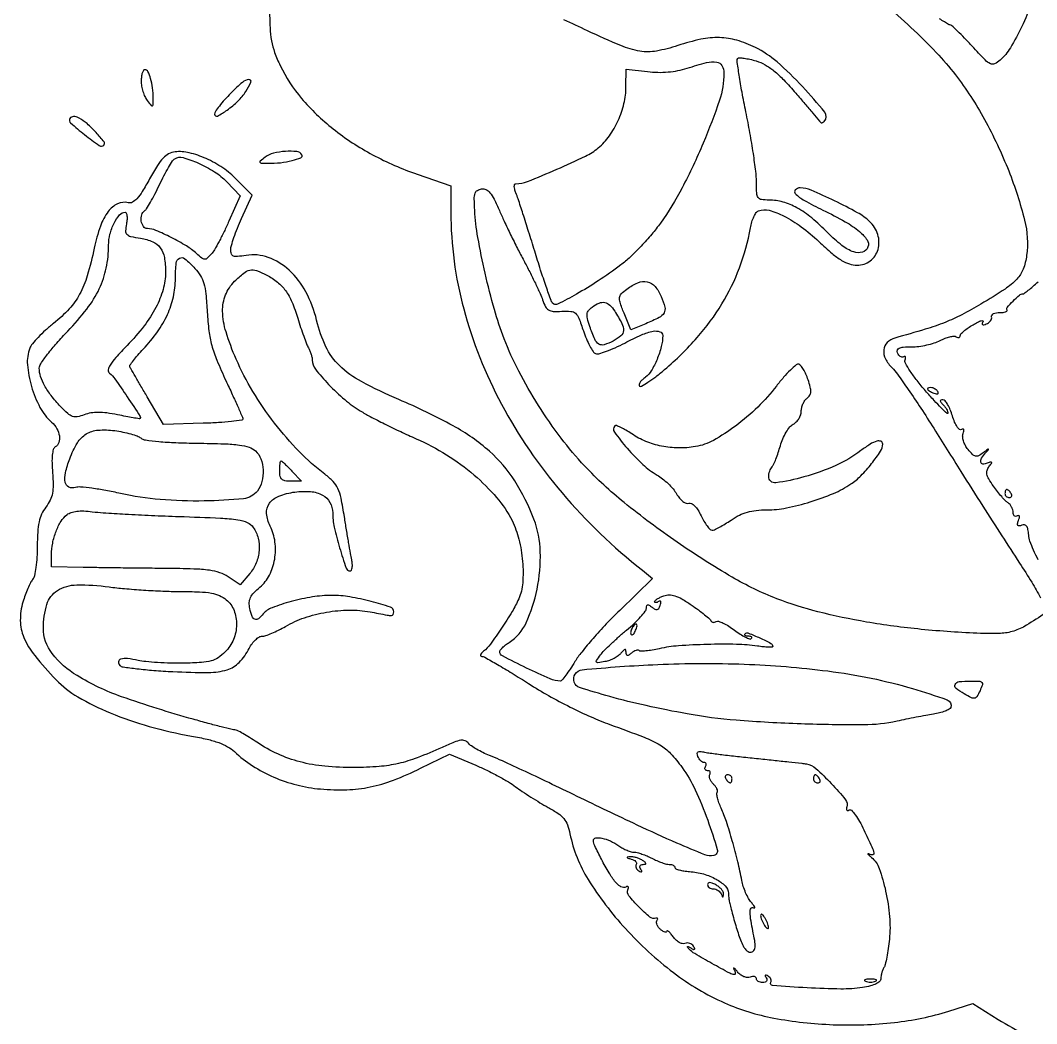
# Model space of a CAD drawing. Extents: x 0 to 820, y 0 to 850.
# Drawn here: x 0.3 to 249.8, y 300.9 to 547.1 of the extents above; entities that cross this region are included whole.
import ezdxf

# ---------------------------------------------------------------- set-up
doc = ezdxf.new("R2010")
doc.units = 0

msp = doc.modelspace()

# ---------------------------------------------------------------- linework, layer by layer
for points in [[(248.528204, 551.279073, -0.024663), (246.126816, 545.566382, -0.024188), (243.328555, 540.39041, -0.07306), (240.783539, 537.305829, -0.074993), (239.457303, 536.426683, -0.229652), (238.407662, 536.443269, -0.084414), (237.109188, 537.401401, -0.005753), (233.957244, 540.75, 0.006078), (232.06093, 542.762005, 0.009257), (230.361468, 544.457813, 0.004491), (228.892811, 545.844854, 0.18917), (228.497414, 546, -0.131452), (228.109606, 546.103749, -0.008828), (227.116783, 546.699507, -0.012214), (225.948606, 547.469119, -0.008822)], [(61.508644, 550, 0.011841), (61.615336, 545.293412, 0.034343), (61.988823, 542.060172, 0.041077), (62.755884, 539.242288, 0.023775), (64.109243, 536, 0.066918), (69.344962, 527.949059, 0.047601), (77.11604, 520.482368, 0.044372), (86.802475, 514.113846, 0.040574), (97.749511, 509.33225), (105.999023, 506.5), (106.003317, 500, 0.06589), (109.157506, 476.289101, 0.056916), (118.422487, 452.926496, 0.054033), (133.291079, 431.15664, 0.048331), (152.997344, 412.16134), (155.494687, 410.181008), (147.439454, 402.340504, 0.010544), (144.139745, 398.990388, 0.009676), (140.886201, 395.408361, 0.009723), (138.107968, 392.100426, 0.031113), (136.442111, 389.751788, -0.008911), (135.26915, 387.932021, -0.013536), (134.179806, 386.397838, -0.008125), (133.227493, 385.172715, -0.226493), (132.872124, 385.001788, -0.104243), (130.371365, 385.521455, -0.009597), (124.586977, 388.187022, -0.00552), (118.648049, 391.14463, -0.28153), (118, 392.204351, -0.173507), (118.13619, 392.585, -0.027335), (118.682059, 393.180618, -0.027605), (119.432781, 393.837859, -0.02097), (120.321904, 394.475264, 0.140301), (124.483055, 399.297177, 0.058775), (127.171228, 407.525209, 0.056571), (127.959703, 416.74185, 0.083564), (126.394944, 424.688501, 0.051717), (121.674774, 434.108667, 0.069612), (115.486719, 441.354132, 0.056917), (106.580152, 447.595538, 0.023145), (93.2382, 454.060923, -0.020999), (84.065211, 458.457569, -0.069531), (78.658118, 462.381644, -0.090596), (75.318805, 467.024943, -0.053281), (73.055146, 473.5, 0.064766), (70.445854, 480.448923, 0.084707), (66.305398, 485.810717, 0.099033), (61.192438, 488.922998, 0.12844), (55.75, 489.435501, -0.014282), (53.626271, 489.151305, -0.113327), (52.648909, 489.270368, -0.230506), (52.163583, 489.770091, -0.079589), (52, 490.791259, -0.06947), (52.153604, 491.891471, -0.012696), (52.768064, 493.858165, -0.013435), (53.6137, 496.138741, -0.011846), (54.614687, 498.469544), (57.229375, 504.180774), (53.502603, 507.997334, 0.050331), (50.053253, 510.883414, 0.043605), (45.931903, 513.183276, 0.045838), (41.787348, 514.603937, 0.088637), (38.300519, 514.819707, 0.091833), (36.738058, 514.339525, 0.083683), (35.393008, 513.320628, 0.050365), (33.974413, 511.473336, 0.012624), (32.054427, 508.188821, -0.011671), (30.261945, 505.108967, -0.045453), (28.944323, 503.343929, -0.084743), (27.840423, 502.47007, -0.191361), (26.799838, 502.342093, 0.177103), (24.217745, 502.096594, 0.121417), (21.919606, 500.211364, 0.076487), (19.985738, 496.580973, 0.031956), (18.487332, 491.22706, -0.019092), (16.775694, 484.44399, -0.052567), (14.900989, 479.888429, -0.062948), (12.335099, 476.303134, -0.038019), (8.5, 472.745387, 0.016336), (6.524874, 471.066282, 0.017881), (4.724323, 469.309855, 0.017595), (3.298715, 467.706741, 0.080155), (2.667909, 466.634322, 0.113794), (2.078124, 462.598839, 0.051096), (3.061981, 457.300313, 0.050461), (5.15907, 452.147859, 0.087186), (7.992569, 448.506725, -0.076032), (9.290817, 446.912612, -0.096692), (9.920293, 445.12689, -0.12076), (9.769424, 443.530647, -0.172334), (8.886863, 442.430077, 0.193863), (8.437863, 441.819725, 0.037217), (8.191227, 440.439876, 0.030916), (8.113877, 438.5386, 0.015398), (8.23907, 436.130668, -0.016637), (8.389533, 433.091509, -0.051847), (8.210868, 431.052585, -0.067151), (7.652572, 429.396246, -0.044387), (6.604942, 427.679525, 0.051755), (5.573479, 425.932026, 0.053635), (4.93776, 424.030478, 0.03966), (4.603556, 421.591719, 0.014128), (4.502734, 418.074536, -0.015583), (4.417687, 415.381297, -0.019264), (4.163952, 412.883937, -0.017932), (3.80024, 410.834465, -0.118845), (3.353275, 409.904619, 0.055359), (2.831717, 409.098131, 0.014586), (2.184101, 407.701835, 0.014625), (1.535893, 406.059228, 0.014536), (0.983404, 404.378226, 0.074347), (0.338858, 399.806231, 0.098999), (1.193841, 395.708989, 0.069432), (3.875593, 391.252509, 0.02087), (9.119167, 385.299129, 0.070997), (14.454358, 381.113686, 0.032454), (22.409793, 377.186285, 0.029608), (31.977362, 373.861063, 0.02562), (42.342654, 371.498909, -0.01342), (46.206397, 370.717002, -0.030527), (49.060999, 369.872772, -0.040302), (51.21809, 368.885723, -0.060741), (52.885337, 367.667465, 0.045367), (57.341524, 364.196884, 0.040412), (62.521709, 361.432227, 0.039784), (68.165279, 359.499567, 0.040718), (74, 358.503888, 0.029884), (80.485864, 358.323033, 0.043047), (86.184675, 358.998133, 0.040538), (91.930881, 360.681548, 0.02287), (98.590766, 363.59002), (105.681533, 367.080943), (112.090766, 364.343948, -0.012486), (114.793827, 363.108953, -0.010271), (117.616022, 361.660862, -0.01041), (120.153812, 360.223145, -0.026982), (121.899947, 359.053476, 0.013101), (123.527539, 357.896525, 0.00656), (125.641373, 356.515709, 0.006508), (127.867448, 355.143199, 0.009556), (129.862323, 354, -0.022325), (132.324817, 352.504046, -0.072496), (133.738304, 351.225554, -0.08476), (134.608362, 349.711756, -0.038165), (135.235363, 347.5, 0.089649), (139.688665, 336.310261, 0.04591), (148.853433, 324.238065, 0.044501), (160.653577, 313.447059, 0.058904), (173.174577, 306.040925, 0.057951), (185.226386, 302.303618, 0.036975), (199.825238, 300.676278, 0.03641), (214.854827, 301.212944, 0.048351), (228.239187, 303.997312), (234.146338, 305.835824), (240.323169, 301.965291, 0.026057), (247.242577, 298.116066, 0.029531)], [(212.470466, 551.070494, -0.014707), (218.913118, 545.384133, -0.0147), (225.113054, 539.227012, -0.02564), (229.823719, 533.72646, -0.038806), (236.964224, 522.812377, -0.031481), (242.908434, 510.148043, -0.03202), (246.801712, 498.072322, -0.094746), (247.31264, 489.41347, -0.059597), (246.466358, 486.085867, -0.096861), (244.919344, 483.624994, -0.058851), (242.010419, 481.180329, -0.011008), (236.097182, 477.47868, -0.01492), (231.383045, 474.857481, -0.02541), (227.279991, 472.991526, -0.020374), (222.427654, 471.300884, -0.00631), (215, 469.149719, 0.128886), (213.088787, 468.041067, 0.174186), (212.237787, 466.251501, 0.143714), (212.652936, 464.051394, 0.080936), (214.274529, 461.843588, -0.042917), (215.612955, 460.284008, -0.004981), (218.26572, 456.516554, -0.005959), (221.328594, 451.957963, -0.004835), (224.506652, 447, 0.000609), (231.160538, 436.423847, 0.001147), (236.5623, 427.90443, 0.001379), (241.223017, 420.635205, 0.001746), (245.571695, 413.945057, -0.008208), (248.562295, 409.211453, -0.017277), (250.693967, 405.422731, -0.013085)], [(251.912441, 401.704179, -0.015608), (247.264724, 398.676851, -0.060024), (244.130141, 397.253614, -0.065671), (240.89065, 396.680333, -0.021122), (236, 396.671712, -0.014192), (221.422215, 397.677065, -0.017914), (208.023779, 399.470466, -0.019706), (196.100774, 401.990468, -0.029861), (186, 405.197115, -0.040857), (175.024593, 410.482269, -0.018448), (161.544677, 419.071885, -0.018491), (148.517759, 428.795437, -0.034512), (138.864574, 437.737597, -0.026665), (133.060297, 444.61047, -0.020891), (127.498701, 452.632468, -0.021018), (122.669521, 461.019984, -0.028459), (119.076514, 468.991281, -0.022748), (116.701319, 476.132786, -0.012542), (114.419836, 485.048824, -0.012472), (112.631905, 493.84706, -0.029344), (111.850799, 500.5, -0.011546), (111.751943, 503.314311, -0.080361), (111.954861, 504.672037, -0.175963), (112.511229, 505.393229, -0.108429), (113.529729, 505.764239, -0.149948), (114.617055, 505.583899, -0.105758), (115.592329, 504.806824, -0.056473), (116.610999, 503.23307, -0.013755), (117.913899, 500.422856, 0.008014), (119.09314, 497.800894, 0.003962), (120.670056, 494.507916, 0.003931), (122.360294, 491.11677, 0.005737), (123.90683, 488.158616, -0.006004), (125.352762, 485.389299, -0.00593), (126.737873, 482.574719, -0.005838), (127.892383, 480.082317, -0.02265), (128.518547, 478.5, 0.036594), (129.227579, 476.844617, 0.140054), (129.989586, 476.036649, 0.123503), (131.120144, 475.698531, 0.025711), (133.207791, 475.712241, -0.03231), (135.465637, 475.697296, -0.167608), (136.595911, 475.21496, -0.116878), (137.40259, 474.042444, -0.01231), (138.536228, 470.890928, 0.018997), (139.272635, 468.92658, 0.024486), (140.103204, 467.187776, 0.023545), (140.914958, 465.838669, 0.155137), (141.522871, 465.35285, 0.161712), (142.341131, 465.315381, 0.017564), (144.164332, 465.899428, 0.020084), (146.339545, 466.781635, 0.01491), (148.668817, 467.922019, -0.016698), (152.797323, 469.925026, -0.056248), (155.654928, 470.827621, -0.133486), (157.318417, 470.707911, -0.319781), (157.994423, 469.75, -0.061926), (157.645598, 467.043029, -0.035206), (156.598458, 463.906647, -0.034754), (155.200444, 461.099733, -0.107463), (153.771469, 459.552484, 0.03371), (152.995442, 458.926982, 0.05633), (152.447894, 458.2931, 0.080402), (152.191175, 457.747018, 0.272561), (152.285961, 457.380706, 0.338904), (152.780366, 457.31512, 0.0145), (154.375095, 458.294225, 0.019708), (156.302486, 459.667394, 0.01214), (158.463662, 461.424805, 0.034709), (166.446877, 469.265491, 0.045105), (172.524034, 477.515831, 0.047105), (176.828314, 486.413214, 0.043752), (179.520945, 496.180731, -0.029639), (179.876011, 497.62663, -0.035854), (180.383409, 498.928096, -0.038729), (180.957629, 499.929048, -0.152704), (181.508212, 500.364778, -0.159874), (184.107352, 500.49313, -0.050808), (187.770393, 499.075524, -0.04242), (191.976614, 496.464323, -0.028331), (196.325363, 492.823618, 0.011368), (199.587364, 489.89899, 0.038554), (201.893365, 488.213712, 0.059542), (203.810854, 487.322448, 0.078067), (205.714816, 487.014528, 0.164574), (208.924236, 488.084174, 0.163298), (210.837409, 490.885892, 0.1463), (210.782191, 494.530586, 0.128984), (208.75, 497.755913, 0.061787), (205.792533, 499.905864, 0.01342), (200.179547, 502.816165, 0.011197), (194.433323, 505.445265, 0.101916), (191.75, 505.999211, 0.196471), (190.526926, 505.499961, 0.420426), (190.5276, 504.579228, 0.067721), (192.759417, 502.921533, 0.012504), (197.316801, 500.556973, -0.014718), (202.801011, 497.680652, -0.043746), (206.301584, 495.286279, -0.073064), (208.161246, 493.239723, -0.244221), (208.35888, 491.492843, -0.229838), (207.005094, 490.225174, -0.161651), (204.884136, 490.267172, -0.082468), (201.98871, 491.867387, -0.03089), (198.524314, 494.975315, 0.025025), (194.556585, 498.619605, 0.046342), (190.949591, 501.08874, 0.056724), (187.519102, 502.51626, 0.070367), (184.098871, 503, -0.03336), (182.215972, 503.125765, -0.212795), (181.420571, 503.616415, -0.138708), (181.068135, 504.669054, -0.011857), (181, 507.541896, 0.030994), (180.843531, 510.063624, 0.006548), (180.240944, 514.433456, 0.006833), (179.405185, 519.490237, 0.006436), (178.415981, 524.624544, -0.004984), (177.467168, 529.473346, -0.007874), (176.760679, 533.651111, -0.002929), (176.235739, 537.223075, -0.235583), (176.409533, 537.742867, -0.212), (176.838895, 537.908208, -0.020608), (177.974679, 537.804061, -0.023305), (179.375446, 537.550245, -0.016312), (180.926629, 537.140129, -0.056862), (183.102204, 536.208239, -0.041139), (185.28009, 534.716567, -0.03112), (187.698846, 532.485821, -0.013341), (190.653397, 529.229909, -0.000627), (192.891659, 526.620452, -0.000963), (194.822794, 524.354515, -0.000309), (196.490772, 522.387244, -0.027877), (196.720321, 522.083333, 0.189857), (196.877044, 521.975099, 0.116477), (197.10451, 521.975728, 0.084288), (197.371654, 522.089575, 0.053643), (197.635458, 522.302125, 0.383304), (197.755839, 524.557, 0.017824), (192.313772, 530.832763, 0.026051), (186.05298, 536.887771, 0.06366), (180.731887, 540.446316, 0.044946), (176.205242, 542.214917, 0.064674), (171.958737, 542.871795, 0.05823), (167.363683, 542.44773, 0.029153), (161.727616, 540.90824, -0.03714), (156.475388, 539.563265, -0.084947), (152.400825, 539.53491, -0.059128), (147.701699, 540.889453, -0.011149), (139.533742, 544.547458, 0.008307), (133.696829, 547.20145, 0.033844)], [(250.174328, 414.697503, -0.019074), (248.99944, 417.110824, -0.019363), (248.13333, 419.303463, -0.065449), (247.817846, 420.807481, 0.026939), (247.637136, 422.190624, 0.107806), (247.307642, 422.973086, 0.201482), (246.807064, 423.286791, 0.132919), (246.12205, 423.216593, -0.051212), (245.459913, 423.03756, -0.289001), (245.138042, 423.173999, -0.214859), (245.063616, 423.574116, -0.03177), (245.314937, 424.378329, 0.029715), (245.527696, 425.049455, 0.133905), (245.520096, 425.457017, 0.343302), (245.327343, 425.59595, 0.129903), (244.988546, 425.492921, -0.135214), (244.613107, 425.383018, -0.190667), (244.290385, 425.504799, -0.141505), (244.072616, 425.858395, -0.06782), (244, 426.391293, 0.072196), (243.907597, 427.027901, 0.052021), (243.632812, 427.692164, 0.05219), (243.228304, 428.28284, 0.074363), (242.75, 428.70031, -0.058482), (242.122406, 429.214046, -0.013037), (241.184653, 430.237095, -0.013364), (240.157757, 431.483529, -0.012551), (239.176479, 432.80895, -0.018361), (238.02608, 434.58227, -0.077793), (237.553986, 435.752376, -0.131149), (237.584291, 436.68178, -0.100163), (238.067923, 437.581842, 0.010159), (238.710382, 438.388769, 0.288843), (238.73324, 438.642878, 0.368588), (238.525084, 438.728893, 0.012997), (237.641444, 438.415903, -0.104306), (236.55155, 438.24164, -0.356904), (236.056539, 438.689054, -0.177496), (236.256031, 439.667678, -0.043978), (237.25, 441.001772, 0.003553), (237.949335, 441.797327, 0.652808), (237.913701, 441.872495, 0.154957), (237.722722, 441.805787, 0.001779), (236.635384, 440.984205, -0.04092), (235.530181, 440.277622, -0.179933), (234.775656, 440.178223, -0.143956), (234.039218, 440.591144, -0.023297), (232.935521, 441.8313, -0.046326), (232.274273, 442.823023, -0.048044), (231.816316, 443.907788, -0.052812), (231.611799, 444.92753, -0.115209), (231.720076, 445.712912, 0.032359), (231.915898, 446.342136, 0.157433), (231.888165, 446.709809, 0.343611), (231.68186, 446.828277, 0.103592), (231.318415, 446.696791, -0.324673), (230.835937, 446.732705, -0.070997), (230.248697, 447.393046, -0.048015), (229.643672, 448.529654, -0.025532), (229.108335, 450.032747, 0.025152), (228.568463, 451.552224, 0.035717), (227.928165, 452.834619, 0.038861), (227.283039, 453.753396, 0.223867), (226.759858, 454, 0.066616), (226.27501, 453.935114, 0.347606), (226.125667, 453.732696, 0.168343), (226.25694, 453.391207, 0.021214), (226.8, 452.8, -0.032394), (227.259226, 452.277076, -0.032309), (227.6475, 451.698772, -0.034088), (227.918072, 451.150632, -0.097906), (228, 450.736245, -0.653695), (227.783727, 450.641509, -0.00873), (226.381665, 451.980883, -0.01197), (224.605033, 453.824627, -0.006367), (222.490774, 456.186245, -0.013718), (220.416115, 458.699856, -0.020147), (218.746104, 461.027779, -0.016109), (217.54098, 462.994299, -0.224344), (217.47932, 463.801938, 0.043286), (217.612596, 464.267762, 0.167632), (217.571266, 464.560987, 0.311791), (217.388507, 464.659436, 0.111258), (217.09333, 464.557681, -0.162858), (216.711682, 464.468042, -0.121753), (216.300738, 464.61087, -0.094061), (215.921143, 464.974836, -0.063193), (215.63617, 465.505744, -0.158807), (215.599364, 466.220839, -0.228341), (216.007041, 466.692708, -0.087728), (217.041429, 466.939557, -0.014814), (219.081045, 467, 0.03193), (220.837335, 467.112272, 0.022266), (222.794241, 467.45263, 0.022542), (224.649227, 467.949684, 0.042618), (226.079028, 468.540867, -0.027044), (227.290986, 469.086717, -0.033827), (228.468569, 469.452888, -0.036005), (229.463721, 469.615392, -0.162268), (230.029368, 469.48185, 0.064543), (230.401073, 469.313771, 0.136229), (230.714877, 469.305933, 0.191443), (230.920804, 469.454234, 0.143053), (231, 469.725375, -0.193693), (231.173766, 470.157108, -0.024008), (231.924721, 470.867279, -0.025492), (232.94228, 471.654589, -0.018496), (234.147985, 472.428345, -0.015612), (235.314186, 473.068995, -0.045637), (236.165647, 473.408988, -0.183594), (236.528496, 473.381926, -0.448608), (236.596047, 473.155407, 0.062257), (236.39128, 472.708005, 0.333009), (236.474881, 472.470197, 0.209186), (236.793394, 472.413091, 0.032859), (237.416444, 472.60631, 0.067541), (237.981214, 472.915787, 0.073095), (238.42602, 473.357661, 0.081843), (238.686967, 473.859565, 0.126411), (238.718381, 474.344856, -0.200306), (238.810117, 474.77837, -0.117414), (239.210482, 475.138922, -0.082568), (239.873911, 475.36958, -0.050916), (240.700279, 475.425941, 0.027333), (241.51691, 475.443098, 0.057975), (242.137005, 475.563305, 0.11246), (242.470083, 475.759033, 0.356303), (242.501507, 475.997562, -0.324294), (242.550321, 476.659496, -0.019447), (243.977113, 478.223075, -0.022717), (245.535538, 479.665591, -0.177161), (246.449713, 480, 0.166462), (246.72265, 480.093457, 0.004775), (247.700922, 480.867459, 0.00918), (248.839839, 481.821427, 0.006132), (250.10974, 482.95305, -0.01573)]]:
    msp.add_lwpolyline(points, format="xyb")
for points in [[(173, 534.130272, -0.081065), (171.914839, 527.481143, -0.019196), (167.922465, 516.936604, -0.020593), (162.765293, 506.024789, -0.034288), (157.442887, 497.36776, -0.020639), (155.318017, 494.635862, -0.014146), (152.696428, 491.710084, -0.014281), (150.006316, 489.03108, -0.0279), (147.690574, 487.084575, -0.014362), (142.15327, 483.177439, -0.018406), (136.832176, 479.92276, -0.011442), (132.213002, 477.463359, -0.337107), (130.983098, 477.692139, -0.099165), (130.584081, 478.359442, -0.002377), (129.384955, 481.787691, -0.005115), (128.034314, 485.843098, -0.003443), (126.571404, 490.5, 0.001647), (125.094896, 495.259931, 0.002103), (123.701423, 499.635938, 0.001629), (122.505937, 503.295482, 0.017737), (121.967607, 504.75, -0.029909), (121.661802, 505.642373, -0.064163), (121.558872, 506.361341, -0.113852), (121.65878, 506.82399, -0.290639), (121.936001, 507, 0.095485), (124.789627, 507.549973, 0.00742), (131.997202, 510.560202, 0.009067), (139.026344, 513.772017, 0.063277), (142.192293, 515.815257, 0.063017), (144.894988, 518.743158, 0.048761), (147.061899, 522.509291, 0.048126), (148.484428, 526.68292, 0.056869), (148.978038, 530.821956), (149, 535.143913), (154.25, 534.524294, 0.024499), (156.803912, 534.349099, 0.026092), (159.309168, 534.430969, 0.026847), (161.72213, 534.76737, 0.029827), (164, 535.353469, -0.014776), (168.770695, 536.735253, -0.097169), (171.242302, 536.88037, -0.23654), (172.51292, 536.011792, -0.127339)], [(30, 532.19113, 0.043991), (30.107332, 530.973576, 0.030992), (30.431283, 529.637158, 0.031424), (30.90532, 528.387655, 0.055589), (31.468197, 527.44113, 0.007104), (32.439527, 526.194142, 0.324321), (32.73632, 526.112773, 0.303237), (32.921372, 526.370727, 0.006548), (32.954542, 528, 0.03326), (32.805966, 530.505282, 0.040508), (32.323845, 532.804409, 0.043888), (31.64396, 534.529648, 0.284223), (30.883369, 535, 0.263719), (30.543475, 534.807327, 0.058744), (30.25949, 534.174894, 0.046415), (30.064198, 533.267267, 0.029802)], [(52.02451, 529.259804, 0.013652), (50.483156, 527.631898, 0.018276), (49.1822, 526.069182, 0.015611), (48.205582, 524.719767, 0.149923), (48, 524.049553, 0.559622), (48.697558, 523.621497, 0.039635), (51.082067, 525.080941, 0.034409), (53.776129, 527.337495, 0.056237), (55.675883, 529.628087, 0.043769), (56.917178, 531.941016, 0.571365), (56.451819, 532.5751, 0.153839), (54.858209, 531.890397, 0.018578)], [(12.5226, 523.036568, 0.36501), (12.687766, 521.9164, 0.014392), (16.113881, 519.055983, 0.014394), (19.699314, 516.397119, 0.363528), (20.830291, 516.496958, 0.381902), (20.874059, 517.280761, 0.016449), (18.931704, 519.555571, 0.024959), (16.710868, 521.758131, 0.05928), (14.810688, 523.094527, 0.047214), (14.070667, 523.40754, 0.082971), (13.414496, 523.500168, 0.109059), (12.888987, 523.370127, 0.140254)], [(60.44113, 513.531803, 0.008011), (59.208402, 512.567981, 0.342232), (59.136649, 512.263881, 0.28362), (59.41977, 512.074188, 0.006368), (61.125, 512.031803, 0.030306), (64.181381, 512.180089, 0.034415), (67.067592, 512.698963, 0.03726), (69.195097, 513.406749, 0.461262), (69.424752, 514.121754, 0.232146), (68.184857, 514.900851, 0.042619), (65.401677, 514.955441, 0.044587), (62.461336, 514.496938, 0.101283)], [(50.998567, 507.501478), (54.310854, 504.084066), (51.525744, 497.792033, -0.00909), (50.34653, 495.253697, -0.009874), (49.106577, 492.829664, -0.009425), (47.966011, 490.797389, -0.046733), (47.201286, 489.734482, -0.027794), (46.21471, 488.722413, -0.197625), (45.584884, 488.490825, -0.160211), (44.899177, 488.745478, -0.016842), (43.580969, 489.871631, 0.048249), (41.091569, 491.74158, 0.019262), (37.362701, 493.823945, 0.016662), (33.621947, 495.573443, 0.101381), (31.539838, 496, -0.246528), (30.573169, 496.507464, -0.114121), (30.036007, 497.86532, -0.103985), (30.125918, 499.419704, -0.190303), (30.874003, 500.42213, 0.11706), (31.338429, 500.887705, 0.008056), (32.292886, 502.498221, 0.011135), (33.36794, 504.482053, 0.008123), (34.476918, 506.731147, -0.009545), (35.59747, 508.987507, -0.012641), (36.707648, 510.994281, -0.01003), (37.701792, 512.613416, -0.111283), (38.238803, 513.143, -0.211136), (40.265431, 513.429881, -0.035203), (44.053951, 512.06447, -0.037941), (47.999516, 509.949102, -0.058325)], [(26.378643, 497.143216, 0.036728), (26.166126, 495.437792, 0.211587), (26.484337, 494.608707, 0.143642), (27.401125, 494.105515, 0.014519), (29.872083, 493.636445, -0.062578), (32.839333, 492.771761, -0.133071), (34.694545, 491.29246, -0.117359), (35.687428, 488.940269, -0.042908), (35.978038, 485.315741, -0.067839), (35.372142, 481.054067, -0.051644), (33.621658, 476.670075, -0.044014), (30.692156, 472.110295, -0.027609), (26.537094, 467.31738, 0.008717), (23.768904, 464.357847, 0.042484), (22.381763, 462.531842, 0.09804), (21.914197, 461.323778, 0.277309), (22.226054, 460.51301, -0.073957), (23.553639, 459.117825, -0.005303), (26.589346, 454.702593, -0.001946), (29.772283, 449.926353, -0.375602), (29.699886, 449.391995, -0.222878), (29.522743, 449.341258, -0.001704), (28.005553, 449.590849, -0.005838), (26.253917, 449.906213, -0.003663), (24.212636, 450.31391, 0.017181), (21.590232, 450.764328, 0.033671), (19.477621, 450.909105, 0.041243), (17.682514, 450.76278, 0.049328), (16.044618, 450.322943, -0.041419), (14.325442, 449.832061, -0.133792), (13.150865, 449.915197, -0.101207), (11.995272, 450.605372, -0.018302), (10.201976, 452.367809, -0.023126), (7.907644, 455.030455, -0.039801), (6.291097, 457.468855, -0.048659), (5.322043, 459.706856, -0.078004), (5, 461.758565, -0.15138), (5.337971, 462.849281, -0.01352), (7.044338, 465.199481, -0.016651), (9.29382, 467.934274, -0.012223), (11.95945, 470.818212, 0.028869), (16.668833, 476.266266, 0.052971), (19.728062, 481.264522, 0.060113), (21.426307, 486.332801, 0.050852), (22, 491.958995, -0.063514), (22.3406, 494.629488, -0.052811), (23.347875, 497.31174, -0.056979), (24.692961, 499.371081, -0.223191), (26.031704, 500, -0.300638), (26.342677, 499.79444, -0.07056), (26.512414, 499.16082, -0.050195), (26.531373, 498.23828, -0.029418)], [(43.201047, 486.25, -0.050674), (44.579051, 484.442314, -0.069293), (45.39722, 482.568605, -0.044661), (45.879188, 479.979941, -0.010011), (46.214878, 475.5, 0.017382), (46.626813, 470.911239, 0.035279), (47.327938, 467.358031, 0.03178), (48.572428, 463.711495, 0.011638), (50.773552, 458.725075, -0.002329), (52.35686, 455.311718, -0.003514), (53.701144, 452.322638, -0.0014), (54.827939, 449.749848, -0.08105), (54.954191, 449.25178, -0.403062), (54.720476, 448.962633, -0.004981), (52.127652, 448.663736, -0.011228), (48.987987, 448.404584, -0.006717), (45.24688, 448.23062), (35.479001, 447.90783), (31.4895, 454.703915, -0.000654), (29.940668, 457.350264, -0.000969), (28.590511, 459.674426, -0.000424), (27.442325, 461.663655, -0.019459), (27.222879, 462.081364, -0.267622), (27.252536, 462.459965, -0.01118), (28.073492, 463.601386, -0.016742), (29.162632, 464.949988, -0.010823), (30.507733, 466.439523, 0.034356), (33.984638, 470.67419, 0.047795), (36.43466, 474.921197, 0.051961), (37.889923, 479.255869, 0.053671), (38.399185, 483.75, -0.022401), (38.590717, 487.547569, -0.254168), (39.402579, 488.752315, -0.30447), (40.724405, 488.604868, -0.029011)], [(60.80202, 484.602379, -0.049508), (63.460473, 482.875102, -0.068187), (65.419309, 480.812132, -0.05723), (66.97593, 478.022804, -0.024485), (68.424876, 474, 0.006225), (69.138216, 471.767003, 0.006688), (69.890746, 469.605548, 0.006366), (70.58493, 467.767663, 0.031323), (71.053353, 466.763569, -0.027739), (71.415783, 466.000977, -0.022277), (71.721922, 465.145478, -0.022808), (71.933892, 464.32728, -0.052019), (72, 463.693567, 0.169199), (72.753534, 461.530553, 0.022024), (76.001868, 457.785483, 0.026402), (79.942857, 454.043693, 0.040388), (83.759515, 451.284501, 0.015343), (86.189891, 449.910534, 0.005452), (89.743659, 448.092134, 0.005404), (93.690808, 446.179414, 0.006342), (97.474217, 444.454581, -0.035868), (104.961471, 440.492027, -0.037147), (111.713071, 435.541046, -0.03949), (117.230895, 430.017353, -0.059016), (121.012024, 424.346014, -0.057219), (122.702214, 419.798097, -0.039009), (123.601182, 414.349892, -0.039711), (123.633669, 409.083833, -0.085544), (122.657375, 405.160413, -0.031798), (121.034176, 402.028257, -0.012523), (118.424852, 397.928072, -0.010856), (115.709542, 394.071916, -0.063532), (114.000923, 392.281803, 0.034728), (113.496162, 391.810417, 0.10787), (113.259975, 391.41211, 0.272967), (113.315463, 391.155081, 0.201658), (113.586227, 391.031803, -0.121547), (114.323662, 390.826777, -0.002959), (117.412421, 389.062356, -0.006268), (121.016931, 386.91414, -0.004202), (125.086227, 384.371963, 0.013231), (129.998464, 381.425129, 0.011783), (135.251168, 378.621252, 0.012144), (140.403491, 376.180101, 0.018478), (145, 374.337653, -0.005727), (153.443354, 371.200646, -0.04216), (157.311159, 369.325343, -0.070811), (159.9349, 367.21614, -0.032361), (162.730576, 363.812226, -0.046155), (165.952202, 358.322081, -0.023114), (169.030753, 350.879163, -0.014476), (171.396872, 343.667349, -0.434862), (170.525495, 342.18801, -0.15091), (168.372024, 342.363836, -0.006876), (161.467222, 345.240728, -0.00827), (151.741001, 349.643449, -0.002447), (137, 356.700651, 0.001646), (130.006197, 360.062694, 0.002033), (123.465625, 363.147834, 0.001671), (117.952426, 365.698621, 0.015016), (115.5, 366.735398, -0.019013), (113.883513, 367.434054, -0.019329), (112.333859, 368.249969, -0.019523), (111.045717, 369.061754, -0.071665), (110.338669, 369.71315, 0.131032), (109.481193, 370.334365, 0.130437), (108.426699, 370.447598, 0.05909), (106.824888, 370.003451, 0.009468), (103.838669, 368.714547, -0.014774), (97.77222, 366.172178, -0.035477), (93.11353, 364.749525, -0.036897), (88.410945, 364.030627, -0.0172), (82.245604, 363.762006, -0.026306), (75.112188, 364.072173, -0.039588), (68.984949, 365.15671, -0.043243), (63.524399, 367.09295, -0.041646), (58.405026, 369.959417, 0.008636), (56.613356, 371.124076, 0.011786), (54.957255, 372.106829, 0.008713), (53.552737, 372.864239, 0.119854), (52.99451, 373, -0.060936), (52.351789, 373.078622, -0.001688), (49.624893, 373.765686, -0.003448), (46.421721, 374.607833, -0.002357), (42.794642, 375.606591, -0.015799), (25.206767, 381.143901, -0.052516), (14.262587, 386.316864, -0.090588), (8.142538, 391.762601, -0.167272), (6, 397.987743, -0.073709), (6.861888, 403.802549, -0.180929), (9.444421, 407.183616, -0.137684), (14.185655, 408.582343, -0.036768), (22.116566, 408.103742, 0.01101), (25.911302, 407.677879, 0.00602), (30.579315, 407.314451, 0.005997), (35.332286, 407.059144, 0.009503), (39.409004, 406.966731, -0.007872), (44.34989, 406.870846, -0.034796), (47.242254, 406.566871, -0.059186), (49.227452, 405.969034, -0.071044), (50.886364, 404.946018, -0.126835), (52.78264, 402.31234, -0.098518), (53.400772, 398.822515, -0.093098), (52.638662, 395.189183, -0.098562), (50.616636, 392.16209, -0.047095), (48.860378, 390.708813, -0.082839), (47.153459, 389.922149, -0.052504), (44.792683, 389.537188, -0.009834), (40.408029, 389.374604, -0.010233), (37.250806, 389.384294, -0.009436), (34.009938, 389.521806, -0.009473), (31.127351, 389.753548, -0.030674), (29.232956, 390.060228, 0.028463), (26.667078, 390.487255, 0.093468), (24.961899, 390.353308, 0.312056), (24.436486, 389.730841, 0.224009), (24.754201, 388.845799, 0.162771), (25.538014, 388.454834, 0.005646), (28.96586, 388.011279, 0.010016), (33.082119, 387.609247, 0.006773), (37.78796, 387.308684, 0.012704), (46.551156, 387.091051, 0.073902), (51.108262, 387.771001, 0.12827), (54.049242, 389.577358, 0.072025), (56.50487, 393.009418, -0.039896), (57.217511, 394.153715, -0.04498), (58.07779, 395.121516, -0.050204), (58.950826, 395.790624, -0.139291), (59.687823, 396, 0.082265), (60.572688, 396.146579, 0.017125), (62.049844, 396.706921, 0.017546), (63.738558, 397.485299, 0.015775), (65.430736, 398.406541, -0.05143), (70.05777, 400.513616, -0.038593), (75.487388, 401.88503, -0.038554), (81.070622, 402.406837, -0.050929), (86.158029, 401.97003, 0.001328), (90.39311, 401.178513, 0.045182), (91.410439, 401.084854, 0.270555), (91.833969, 401.331279, 0.129563), (92, 401.961259, 0.322571), (91.169323, 403.114871, 0.016056), (86.437937, 404.529629, 0.024506), (81.222443, 405.638232, 0.040131), (76.722406, 406, 0.039873), (72.052096, 405.626969, 0.026376), (66.78837, 404.493228, 0.023744), (62.105958, 402.9811, 0.130286), (59.961319, 401.453392, -0.05076), (58.762442, 400.275338, -0.268874), (57.887441, 400.143201, -0.216587), (57.200061, 400.853832, -0.035201), (56.671583, 402.75, -0.057403), (56.54048, 404.257335, -0.102846), (56.826137, 405.461632, -0.082133), (57.626105, 406.626527, -0.026719), (59.156057, 408.056713, 0.10094), (61.476268, 410.977426, 0.076266), (62.759846, 414.87841, 0.073847), (62.836966, 419.111195, 0.083576), (61.653132, 422.993495, -0.094563), (60.775516, 426.113833, -0.179538), (61.461428, 428.595263, -0.146356), (63.766888, 430.366777, -0.057139), (67.697817, 431.372059, -0.053865), (71.570005, 431.482794, -0.105583), (74.51224, 430.60664, -0.139302), (76.331502, 428.819, -0.130062), (77, 426.292551, 0.05423), (77.385251, 422.75096, 0.018057), (78.692062, 417.692531, 0.009585), (80.283588, 412.691329, 0.321301), (81.248353, 412, 0.280267), (81.58428, 412.204351, 0.081725), (81.779711, 412.804757, 0.056071), (81.814839, 413.692062, 0.03253), (81.668457, 414.75, -0.006958), (81.375061, 416.287056, -0.001476), (80.909149, 418.973166, -0.001545), (80.387816, 422.090523, -0.001467), (79.876559, 425.265035, 0.010263), (79.051333, 429.871323, 0.058107), (78.282558, 432.239608, 0.085978), (77.122657, 433.929586, 0.03746), (75.074679, 435.736251, -0.037773), (68.762293, 441.311873, -0.028821), (62.721954, 448.280529, -0.028379), (57.416286, 456.039293, -0.03285), (53.304083, 463.989031, -0.027327), (50.815461, 470.660119, -0.070732), (49.993293, 475.716572, -0.099556), (50.714651, 479.71479, -0.102467), (52.923077, 483.076923, -0.025396), (55.160377, 485.097799, -0.123773), (56.694942, 485.815635, -0.135308), (58.314289, 485.689498, -0.032644)], [(157.619431, 479.368404, -0.035188), (158.503865, 476.747304, -0.195112), (158.314506, 475.302268, -0.149118), (157.126384, 474.175136, -0.018267), (153.825535, 472.67535), (150.15107, 471.165174), (148.506238, 475.276015, -0.01098), (147.512599, 477.926673, -0.113131), (147.38355, 479.080414, -0.169444), (147.812828, 479.969962, -0.03244), (149.180703, 481.171192, -0.066229), (151.878473, 482.728402, -0.151571), (154.192532, 482.938128, -0.162984), (156.108023, 481.806537, -0.079742)], [(146.209749, 475.75, -0.021453), (147.966698, 472.726062, -0.133894), (148.349024, 470.993904, -0.203808), (147.719518, 469.69429, -0.060164), (145.850687, 468.422787, -0.043825), (143.616978, 467.50551, -0.217768), (142.30437, 467.672818, -0.154435), (141.297033, 468.8478, -0.019826), (140.104759, 471.99022, -0.018014), (139.525057, 473.954601, -0.092053), (139.448795, 475.08525, -0.141564), (139.799195, 475.919835, -0.065259), (140.659408, 476.74022, -0.0554), (142.370842, 477.721678, -0.147697), (143.75423, 477.88389, -0.149838), (144.983415, 477.25329, -0.057584)], [(185.897873, 457.355126, -0.036025), (181.306743, 452.204995, -0.032304), (175.861911, 447.561665, -0.033714), (170.436296, 444.052343, -0.085043), (166.012189, 442.502059, -0.045467), (161.859148, 442.183745, -0.045938), (157.731686, 442.623681, -0.046984), (153.842548, 443.792288, -0.052658), (150.396103, 445.635069, 0.015388), (148.967175, 446.541834, 0.024051), (147.679776, 447.222888, 0.020744), (146.628212, 447.663788, 0.293229), (146.2473, 447.580634, 0.369219), (146.129864, 446.078341, 0.02041), (149.286984, 442.094894, 0.028283), (153.095402, 438.148064, 0.054834), (156.614459, 435.543609, -0.036507), (157.928782, 434.643354, -0.024118), (159.303584, 433.433259, -0.02429), (160.532571, 432.119927, -0.04255), (161.395434, 430.90773, 0.038985), (162.140459, 429.845149, 0.056155), (162.964832, 429.047093, 0.070664), (163.754127, 428.599466, 0.187452), (164.391637, 428.596791, -0.212168), (165.053059, 428.562546, -0.080182), (165.818026, 428.00493, -0.055854), (166.624719, 426.985229, -0.028667), (167.407579, 425.55352, 0.021562), (168.126844, 424.192554, 0.029781), (168.89405, 423.043846, 0.029952), (169.610089, 422.207879, 0.203395), (170.099971, 422, 0.110092), (170.685961, 422.130608, 0.01289), (171.891285, 422.734375, 0.014955), (173.302753, 423.542655, 0.011718), (174.785188, 424.5, -0.033755), (176.805895, 425.682236, -0.045948), (178.773576, 426.445533, -0.043448), (180.931682, 426.863656, -0.026139), (183.537963, 427, 0.049202), (188.350287, 427.474703, 0.02546), (194.21562, 428.957125, 0.025455), (199.912171, 431.032446, 0.048219), (204.202841, 433.357711, 0.050725), (206.627951, 435.377066, 0.025635), (209.264418, 438.360017, 0.021756), (211.470733, 441.392063, 0.147441), (212, 443.147883, 0.304481), (211.556908, 443.808046, 0.171937), (210.553447, 443.856252, 0.067756), (208.87202, 443.089493, 0.022116), (206.628223, 441.530003, -0.057941), (200.500918, 437.891592, -0.036554), (192.669302, 435.059224, -0.03527), (185.757185, 433.633309, -0.453705), (184, 435.171169, -0.049248), (184.060887, 435.787833, -0.034865), (184.24423, 436.459343, -0.03535), (184.512787, 437.082505, -0.060412), (184.831422, 437.55, 0.074257), (185.223843, 438.161301, 0.012079), (185.772239, 439.464582, 0.013086), (186.344812, 441.043129, 0.01119), (186.866675, 442.733683, -0.032816), (187.472273, 444.431399, -0.032966), (188.294025, 446.0326, -0.034862), (189.196816, 447.324946, -0.100319), (190.035253, 448.018867, 0.074007), (190.786715, 448.577361, 0.056834), (191.422856, 449.379708, 0.057547), (191.854378, 450.291928, 0.081904), (192, 451.174941, -0.058831), (192.104763, 452.062229, -0.045207), (192.416927, 452.98743, -0.046328), (192.87575, 453.810883, -0.076661), (193.419326, 454.389757, 0.088237), (194.075022, 455.121025, 0.125624), (194.335872, 455.949562, 0.077755), (194.221341, 457.089587, 0.018423), (193.669326, 458.924891, 0.023658), (193.1408, 460.262429, 0.029257), (192.51974, 461.449221, 0.029994), (191.897265, 462.357941, 0.149913), (191.397873, 462.708933, 0.259962), (190.758731, 462.583596, 0.017407), (189.327621, 461.284402, 0.021525), (187.663021, 459.51831, 0.014182)], [(223, 456.606989, 0.2252), (223.088769, 456.419896, 0.029412), (223.455882, 456.154486, 0.029555), (223.957462, 455.875192, 0.020646), (224.551938, 455.618443, 0.036408), (225.131719, 455.443138, 0.155351), (225.487528, 455.474315, 0.32948), (225.606889, 455.674071, 0.1144), (225.492921, 456.011454, 0.115814), (224.901891, 456.603931, 0.080554), (224.026239, 456.969265, 0.115534), (223.291154, 456.972535, 0.349578)], [(29.902593, 444.638029, 0.136862), (31.0386, 444.144819, 0.011155), (34.291124, 443.768262, 0.013157), (38.505083, 443.487034, 0.007073), (43.712617, 443.350667, -0.00495), (50.414838, 443.20363, -0.025047), (54.141292, 442.897677, -0.046612), (56.488356, 442.360097, -0.104692), (58.060024, 441.445679, -0.121915), (59.374192, 439.493932, -0.076218), (59.918495, 436.778516, -0.073979), (59.627623, 433.936809, -0.099917), (58.509446, 431.615283, -0.209462), (55.141023, 429.731992, -0.019726), (45.461135, 429.175721, -0.025416), (34.65214, 429.531076, -0.033884), (24.943853, 431.012507, 0.009737), (21.288813, 431.752263, 0.012544), (17.903618, 432.281685, 0.010379), (15.07504, 432.592067, 0.099292), (13.874679, 432.460225, -0.190758), (12.278436, 432.571592, -0.236035), (11.375192, 433.734045, -0.107029), (11.413957, 436.117303, -0.033838), (12.461889, 439.539381, -0.045178), (14.35849, 443.415012, -0.117348), (16.527786, 445.612126, -0.121938), (19.39875, 446.549096, -0.050809), (23.5, 446.431162, -0.017006), (25.517041, 446.096772, -0.018695), (27.443262, 445.634199, -0.018442), (29.05031, 445.119509, -0.083899)], [(67, 436.5), (69.348628, 434), (66.674314, 434, -0.03903), (65.286535, 434.108496, -0.150031), (64.517431, 434.483705, -0.160006), (64.119355, 435.209354, -0.04614), (64, 436.5, -0.012232), (64.023452, 437.458476, -0.020157), (64.09567, 438.265625, -0.015163), (64.19694, 438.893676, -0.359543), (64.325686, 439, -0.184988), (64.529152, 438.922055, -0.005011), (65.245611, 438.265625, -0.009762), (66.076365, 437.458057, -0.006459)], [(242, 431, 0.105053), (242.081062, 430.618444, 0.099167), (242.311086, 430.29375, 0.09642), (242.654762, 430.076123, 0.093332), (243.059017, 430, 0.108972), (243.413961, 430.078288, 0.182303), (243.6254, 430.29375, 0.161196), (243.656512, 430.6179, 0.082592), (243.5, 431, 0.029505), (243.231006, 431.382774, 0.035638), (242.933975, 431.70625, 0.038439), (242.65171, 431.934461, 0.151918), (242.440983, 432, 0.210953), (242.272352, 431.92554, 0.081139), (242.129539, 431.70625, 0.061769), (242.032345, 431.382849, 0.042167)], [(39.264114, 425.373481, -0.002527), (49.486968, 424.970686, -0.025578), (53.723033, 424.564569, -0.068453), (56.045923, 423.888008, -0.135743), (57.514114, 422.676387, -0.094264), (58.69266, 420.058698, -0.07842), (58.93256, 417.010788, -0.076432), (58.217689, 413.965065, -0.081997), (56.629635, 411.355814), (54.25927, 408.6001), (51.379635, 410.55005, 0.068227), (49.305425, 411.575088, 0.047351), (46.754928, 412.167184, 0.025969), (42.917643, 412.480819, 0.005103), (36, 412.615178, -0.000433), (30.646461, 412.669146, -0.00035), (24.895313, 412.736126, -0.000353), (19.585943, 412.805424, -0.000909), (15.75, 412.865178), (8, 413), (8, 415.9349, -0.047871), (8.278178, 418.833712, -0.043869), (9.104082, 421.716501, -0.046576), (10.326798, 424.185713, -0.090403), (11.795028, 425.815855, -0.086658), (12.82071, 426.355595, -0.048857), (14.198769, 426.654921, -0.039387), (15.920789, 426.719553, -0.02236), (18, 426.540443, 0.016509), (20.679617, 426.277997, 0.002448), (26.102584, 425.953751, 0.002756), (32.515819, 425.637236, 0.002369)], [(169.83541, 399.801982, 0.132983), (170.038119, 399.538123, 0.120816), (170.353649, 399.400669, 0.10388), (170.737435, 399.414739, 0.077633), (171.128627, 399.579496, -0.218958), (171.708847, 399.650908, -0.032187), (172.839801, 399.208343, -0.031377), (174.189873, 398.470643, -0.022199), (175.608896, 397.484739, 0.017861), (177.00235, 396.498569, 0.027976), (178.273175, 395.763787, 0.026818), (179.309012, 395.307819, 0.294726), (179.732346, 395.399013, 0.166113), (179.843663, 395.625867, 0.258156), (179.765127, 395.82346, 0.128691), (179.471441, 395.958585, 0.04384), (179, 396, -0.041618), (178.526562, 396.039476, -0.120711), (178.226868, 396.168535, -0.254693), (178.141337, 396.357459, -0.179837), (178.240403, 396.573736, -0.298398), (179.064522, 396.745454, -0.013656), (181.839531, 395.56612, -0.013925), (184.543869, 394.236296, -0.278356), (185, 393.480447, -0.403699), (184.8435, 393.318203, -0.014516), (183.898438, 393.311584, -0.019473), (182.687989, 393.385472, -0.011483), (181.25, 393.563056, 0.031168), (176.113884, 393.993034, 0.011946), (168.943117, 393.973782, 0.011716), (161.862275, 393.619394, 0.036773), (157.154384, 392.922546, -0.01292), (155.422894, 392.581238, -0.018749), (153.878614, 392.377317, -0.014631), (152.61932, 392.295934, -0.208097), (152.209315, 392.457351, 0.204061), (151.910533, 392.577661, 0.071497), (151.444109, 392.501173, 0.056636), (150.894324, 392.25668, 0.040305), (150.342009, 391.868879, -0.025744), (149.676183, 391.37185, -0.186511), (149.293439, 391.285865, -0.30572), (149.068454, 391.491788, -0.059122), (149, 392.068685, 0.068769), (148.928463, 392.586349, 0.39435), (148.712299, 392.717368, 0.156383), (148.354559, 392.514149, 0.01829), (147.75, 391.80702, -0.070267), (147.078911, 391.169554, -0.035251), (146.079254, 390.558125, -0.034142), (144.93632, 390.061095, -0.042664), (143.817674, 389.767499, -0.00838), (142.091424, 389.498418, -0.287482), (141.730799, 389.660327, -0.30948), (141.735132, 390.042848, -0.009264), (142.726067, 391.401608, -0.03224), (143.64766, 392.467113, -0.008345), (145.267565, 394.058597, -0.008454), (147.179394, 395.814639, -0.008526), (149.144198, 397.5, 0.015506), (150.994079, 399.132146, 0.020844), (152.557727, 400.728156, 0.018495), (153.725493, 402.124497, 0.16373), (153.985805, 402.872445, -0.053574), (154.059225, 403.495012, -0.305802), (154.289917, 403.711142, -0.190982), (154.680692, 403.624519, -0.024296), (155.383217, 403.096921, 0.043043), (156.099565, 402.599771, 0.185426), (156.602978, 402.521641, 0.199841), (157.005454, 402.801265, 0.050719), (157.371763, 403.526414, 0.035244), (157.552647, 404.119667, 0.151896), (157.524974, 404.483111, 0.332168), (157.326318, 404.60543, 0.116544), (156.988546, 404.492921, -0.042161), (156.609216, 404.300567, -0.091527), (156.290385, 404.235111, -0.169221), (156.084752, 404.302191, -0.234197), (156, 404.473207, -0.223643), (156.131265, 404.752, -0.031262), (156.660937, 405.136737, -0.030779), (157.38816, 405.537961, -0.021593), (158.25, 405.901779, -0.089356), (159.583042, 406.141637, -0.079686), (160.973712, 405.918287, -0.053009), (162.661989, 405.155826, -0.016817), (165, 403.677767, -0.008258), (166.748144, 402.445792, -0.011318), (168.276652, 401.276451, -0.00822), (169.505504, 400.257849, -0.118443)], [(150.458881, 397.933469, 0.049364), (150.242038, 397.490157, 0.059701), (150.133355, 397.040231, 0.070517), (150.142323, 396.651151, 0.156651), (150.276326, 396.390341, 0.281567), (150.50546, 396.335123, 0.118528), (150.786868, 396.507038, 0.069269), (151.083816, 396.899181, 0.035865), (151.345077, 397.456872, 0.029555), (151.696703, 398.564815, 0.344086), (151.525317, 398.954259, 0.36195), (151.120758, 398.871774, 0.030391)], [(198.5, 387.460589, -0.019257), (209.15546, 385.68742, -0.021102), (219.318029, 383.14001, -0.013842), (227.774054, 380.380083, -0.40746), (228.677713, 378.527324, -0.191102), (228.311545, 378.090562, -0.030948), (227.286142, 377.615857, -0.030376), (225.944122, 377.184554, -0.022527), (224.418604, 376.867083, 0.005368), (222.562418, 376.546796, 0.002561), (220.18234, 376.097135, 0.002538), (217.700412, 375.601964, 0.003609), (215.5, 375.134759, -0.053203), (207.291956, 374.227115, -0.009665), (191.955133, 374.464874, -0.011076), (176.024794, 375.3736, -0.024765), (164, 376.929236, -0.009933), (153.918915, 378.952211, -0.013877), (145.00208, 381.187855, -0.007936), (137.603726, 383.389836, -0.240453), (136.264244, 384.707269, -0.482242), (138.256439, 387.768466, -0.012744), (156.757646, 389.060064, -0.020283), (178.005565, 389.137657, -0.022374)], [(235.868118, 382.609896, -0.026385), (235.127186, 381.187688, -0.213428), (234.541582, 380.772085, -0.166109), (233.754514, 380.877028, -0.014816), (231.968383, 381.83293, -0.039819), (229.979227, 383.195595, -0.351095), (229.766879, 384.166691, -0.255151), (230.732886, 384.843486, -0.027881), (233.537578, 385, -0.012222), (235.655248, 384.94823, -0.189504), (236.306104, 384.654878, -0.281073), (236.441175, 384.064116, -0.026079)], [(181, 366.003349, -0.000846), (185.149789, 365.573287, -0.001115), (188.932034, 365.166322, -0.000803), (192.101459, 364.812996, -0.010827), (193.257988, 364.656756, -0.144767), (195.582147, 363.552713, -0.021041), (199.370431, 359.856583, -0.017319), (202.875828, 355.867904, -0.257504), (203.201125, 354.103375, 0.052285), (203.093027, 353.613714, 0.189655), (203.174118, 353.311392, 0.282143), (203.405615, 353.217883, 0.097173), (203.758083, 353.350487, -0.352189), (204.303082, 353.282739, -0.0328), (205.243582, 352.175829, -0.030828), (206.312151, 350.534432, -0.018313), (207.387815, 348.462347, -0.003245), (209.33028, 344.290003, -0.05106), (209.834145, 342.805397, -0.435904), (209.549897, 342.387207, -0.156392), (208.75, 342.51514, 0.064745), (208.433777, 342.626842, 0.658627), (208.375787, 342.544959, 0.073485), (208.624007, 342.24745, 0.010397), (209.231404, 341.727513, -0.137767), (211.134971, 339.002801, -0.030078), (212.709597, 333.440249, -0.031859), (213.667901, 327.185295, -0.048155), (213.624372, 321.680291, -0.009447), (213.336801, 319.354813, -0.011753), (212.978066, 317.206226, -0.010107), (212.600615, 315.427972, -0.082794), (212.282871, 314.66493, 0.044883), (212.001087, 314.110312, 0.025954), (211.759538, 313.4016, 0.025774), (211.589632, 312.659416, 0.038993), (211.526431, 312.000091, -0.19504), (211.228422, 311.300823, -0.082902), (210.382928, 310.700701, -0.053226), (208.989122, 310.199038, -0.021376), (207, 309.803295, -0.041018), (201.73168, 309.425153, -0.011459), (193.465405, 309.700124, -0.004708), (184.951823, 310.259285, -0.562438), (184.540857, 311.066108, 0.145531), (184.638161, 311.425308, 0.09928), (184.544239, 311.840627, 0.083343), (184.272608, 312.2493, 0.066172), (183.861803, 312.58541, 0.02762), (183.391571, 312.841292, 0.309012), (183.191836, 312.80982, 0.323892), (183.154868, 312.616187, 0.028948), (183.404508, 312.154508, -0.099174), (183.57641, 311.692032, -0.20018), (183.486737, 311.320715, -0.168066), (183.138375, 311.079475, -0.068269), (182.559017, 311, -0.060238), (181.962828, 311.072089, -0.078981), (181.457961, 311.284531, -0.097107), (181.119901, 311.599176, -0.158213), (181, 311.968615, 0.191192), (180.873409, 312.287571, 0.145449), (180.545262, 312.4782, 0.097298), (180.044815, 312.499943, 0.054013), (179.451956, 312.34319, -0.117094), (178.733888, 312.246914, -0.073904), (177.91018, 312.454949, -0.065653), (177.088554, 312.931996, -0.057707), (176.377798, 313.624575, 0.009855), (175.819699, 314.283457, 0.059398), (175.485976, 314.581906, 0.648742), (175.399842, 314.530278, 0.087398), (175.48486, 314.25, -0.030824), (175.691744, 313.770381, -0.061151), (175.783371, 313.367188, -0.107834), (175.753019, 313.100982, -0.320997), (175.611932, 313, -0.123998), (174.443316, 313.294338, -0.003847), (170.070255, 315.689989, -0.005402), (165.857482, 318.100199, -0.075137), (164.5, 319.19898, -0.011042), (164.053268, 319.710118, -0.434557), (164.069926, 319.844096, -0.285484), (164.240881, 319.856263, -0.008323), (164.904508, 319.492196, 0.018953), (165.539182, 319.161365, 0.260322), (165.789135, 319.178068, 0.375613), (165.84539, 319.376604, 0.027774), (165.553358, 319.913665, 0.094886), (165.161081, 320.340888, 0.080781), (164.6168, 320.622587, 0.080143), (164.007149, 320.718749, 0.090976), (163.426215, 320.61006, -0.152214), (162.788908, 320.569026, -0.070309), (162.008941, 320.878926, -0.059962), (161.21332, 321.469283, -0.050452), (160.527366, 322.264392, 0.017016), (159.939687, 323.045454, 0.043323), (159.448664, 323.556251, 0.122996), (159.142551, 323.713204, 0.482998), (159, 323.600062, -0.293413), (158.866801, 323.392621, -0.173164), (158.562609, 323.366317, -0.077063), (158.083203, 323.574963, -0.032113), (157.51101, 323.990862, -0.052224), (156.983198, 324.53115, -0.065679), (156.624887, 325.131356, -0.079431), (156.481289, 325.697276, -0.162288), (156.58534, 326.138083, 0.052151), (156.745672, 326.470531, 0.184588), (156.741038, 326.703288, 0.280834), (156.593932, 326.812417, 0.101412), (156.32433, 326.782248, -0.256651), (154.867987, 327.060649, -0.025249), (152.140955, 329.559829, -0.025053), (149.680615, 332.318011, -0.267279), (149.456086, 333.746157, 0.045601), (149.597693, 334.247528, 0.211055), (149.530083, 334.53386, 0.302004), (149.302367, 334.613472, 0.075974), (148.922011, 334.4518, -0.1716), (148.409909, 334.340675, -0.079911), (147.749164, 334.53475, -0.064939), (147.046052, 334.990265, -0.049915), (146.410942, 335.649862, -0.032), (144.824598, 337.95493, -0.013297), (142.971489, 341.250878, -0.009141), (141.310706, 344.542193, -0.112733), (141, 345.902744, -0.379628), (141.546133, 346.51838, -0.083302), (143.083845, 346.446499, -0.055902), (145.160044, 345.747808, -0.043704), (147.221101, 344.557688, 0.02831), (148.184717, 343.961032, 0.025715), (149.24044, 343.455761, 0.026605), (150.232389, 343.102899, 0.071254), (150.972506, 342.993839, -0.062437), (151.750511, 342.893118, -0.018919), (152.892689, 342.550673, -0.018629), (154.155603, 342.066093, -0.019277), (155.364307, 341.493839, 0.017749), (156.562582, 340.922035, 0.017936), (157.794271, 340.438815, 0.018053), (158.894225, 340.096266, 0.066548), (159.614307, 340, -0.052145), (160.144632, 339.944541, -0.071898), (160.593542, 339.779688, -0.091725), (160.895548, 339.53625, -0.178551), (161.002005, 339.25, 0.299532), (161.204939, 338.943428, 0.032249), (162.047758, 338.64573, 0.03121), (163.196535, 338.397678, 0.019745), (164.559202, 338.246102, -0.050467), (168.004479, 337.647091, -0.057739), (171.097574, 336.381648, -0.067935), (173.321876, 334.727786, -0.185213), (174.125, 332.97432, 0.010994), (174.251978, 331.487857, 0.028479), (174.427673, 330.427122, 0.013061), (174.781924, 329.023424, 0.000858), (175.917321, 325, 0.012343), (176.481219, 323.186354, 0.013526), (177.118381, 321.457922, 0.013034), (177.739767, 320.013629, 0.063647), (178.21108, 319.26101, 0.123617), (179.226057, 318.508146, 0.284262), (180.127536, 318.655194, 0.192497), (180.653633, 319.678571, 0.073111), (180.569546, 321.311285, -0.004694), (179.665332, 326.063328, -0.035243), (179.4181, 328.339641, -0.155573), (179.6674, 329.237132, -0.399411), (180.265058, 329.377816, 0.156101), (180.543043, 329.315914, 0.501235), (180.626662, 329.452014, 0.070535), (180.361267, 329.916425, 0.014639), (179.761877, 330.643723, -0.051651), (179.050536, 331.649987, -0.025358), (178.351288, 333.056253, -0.024849), (177.766458, 334.60508, -0.032981), (177.400641, 336.065617, 0.014642), (176.434523, 340.626029, 0.009916), (175.079713, 345.762801, 0.009818), (173.6147, 350.543752, 0.026975), (172.336151, 353.831212, -0.018211), (171.797886, 355.146531, -0.026647), (171.429779, 356.341869, -0.024979), (171.237895, 357.310791, -0.237035), (171.366926, 357.700259, 0.23965), (171.4683, 358.011396, 0.069445), (171.317436, 358.509443, 0.053218), (170.963758, 359.100636, 0.034998), (170.44319, 359.699667, -0.048008), (169.926097, 360.326887, -0.058706), (169.577866, 361.001971, -0.069584), (169.439306, 361.621552, -0.160006), (169.549826, 362.08062, 0.099067), (169.680215, 362.431185, 0.176182), (169.6227, 362.729932, 0.16925), (169.383496, 362.929983, 0.09054), (169, 363, -0.101261), (168.621649, 363.077418, -0.177706), (168.391936, 363.29375, -0.167455), (168.348919, 363.618194, -0.088621), (168.5, 364, 0.072176), (168.666051, 364.382602, 0.147995), (168.656828, 364.70625, 0.188867), (168.478418, 364.919932, 0.126107), (168.166006, 365, -0.133013), (167.759048, 365.110211, -0.062551), (167.323158, 365.444257, -0.055471), (166.926278, 365.933899, -0.051021), (166.633628, 366.512366, -0.070707), (166.472927, 367.213766, -0.27997), (166.66184, 367.593237, -0.167873), (167.199196, 367.719212, -0.027096), (168.27664, 367.549149, 0.020279), (169.673678, 367.309088, 0.00218), (172.931263, 366.898893, 0.002678), (176.816607, 366.447955, 0.002153)], [(173.5, 361, 0.029505), (173.768994, 360.617226, 0.035638), (174.066025, 360.29375, 0.038439), (174.34829, 360.065539, 0.151918), (174.559017, 360, 0.210953), (174.727648, 360.07446, 0.081139), (174.870461, 360.29375, 0.061769), (174.967655, 360.617151, 0.042167), (175, 361, 0.105053), (174.918938, 361.381556, 0.099167), (174.688914, 361.70625, 0.09642), (174.345238, 361.923877, 0.093332), (173.940983, 362, 0.108972), (173.586039, 361.921712, 0.182303), (173.3746, 361.70625, 0.161196), (173.343488, 361.3821, 0.082592)], [(195, 361, 0.105053), (195.081062, 360.618444, 0.099167), (195.311086, 360.29375, 0.09642), (195.654762, 360.076123, 0.093332), (196.059017, 360, 0.108972), (196.413961, 360.078288, 0.182303), (196.6254, 360.29375, 0.161196), (196.656512, 360.6179, 0.082592), (196.5, 361, 0.029505), (196.231006, 361.382774, 0.035638), (195.933975, 361.70625, 0.038439), (195.65171, 361.934461, 0.151918), (195.440983, 362, 0.210953), (195.272352, 361.92554, 0.081139), (195.129539, 361.70625, 0.061769), (195.032345, 361.382849, 0.042167)], [(150.262243, 341.308317, -0.051864), (150.898401, 341.069737, -0.088938), (151.351564, 340.732446, -0.130763), (151.554372, 340.355398, -0.199333), (151.495931, 339.993416, 0.135807), (151.384618, 339.611511, 0.100335), (151.466568, 339.176858, 0.086683), (151.730436, 338.755315, 0.071371), (152.138197, 338.41459, 0.02762), (152.608429, 338.158708, 0.309012), (152.808164, 338.19018, 0.323892), (152.845132, 338.383813, 0.028948), (152.595492, 338.845492, -0.087818), (152.417627, 339.2929, -0.170128), (152.468358, 339.669715, -0.177556), (152.739767, 339.921793, -0.096635), (153.190983, 340.015313, 0.044036), (153.740679, 340.070307, 0.415341), (153.860925, 340.247683, 0.187072), (153.688013, 340.522598, 0.016439), (153, 341, 0.042504), (152.315874, 341.363832, 0.030501), (151.5, 341.655043, 0.031002), (150.682964, 341.837637, 0.056287), (150, 341.868686, 0.01559), (149.340149, 341.803678, 0.507691), (149.273843, 341.68284, 0.214369), (149.44404, 341.536331, 0.008309)], [(169, 335.035184, 0.135758), (169.109196, 334.640426, 0.100339), (169.416146, 334.304085, 0.0867), (169.87528, 334.077705, 0.071399), (170.416667, 334, -0.080074), (170.995939, 333.906632, -0.064399), (171.565351, 333.632812, -0.065245), (172.039141, 333.227909, -0.087674), (172.337719, 332.75, 0.011535), (172.601603, 332.137159, 0.276998), (172.749635, 332.035735, 0.394284), (172.864301, 332.130546, 0.015968), (172.921053, 332.714816, 0.135769), (172.808249, 333.257371, 0.0561), (172.389309, 333.887201, 0.049918), (171.759287, 334.500561, 0.045243), (171, 335, 0.0247), (170.098381, 335.426677, 0.094032), (169.491503, 335.552925, 0.214004), (169.144316, 335.404473, 0.188457)], [(182.030626, 327.5, 0.067616), (182.096832, 327.012663, 0.024967), (182.315379, 326.353125, 0.024204), (182.628962, 325.647707, 0.026766), (183, 325, 0.027796), (183.374359, 324.485814, 0.102785), (183.684621, 324.234375, 0.335455), (183.877628, 324.267727, 0.190341), (183.969374, 324.5, 0.067616), (183.903168, 324.987337, 0.024967), (183.684621, 325.646875, 0.024204), (183.371038, 326.352293, 0.026766), (183, 327, 0.027796), (182.625641, 327.514186, 0.102785), (182.315379, 327.765625, 0.335455), (182.122372, 327.732273, 0.190341)], [(207.75, 311.337719, 0.057986), (208.320008, 311.181385, 0.037979), (209, 311.12966, 0.037979), (209.679992, 311.181385, 0.057986), (210.25, 311.337719, 0.174857), (210.459382, 311.525001, 0.447206), (210.398438, 311.693942, 0.078554), (209.89144, 311.810911, 0.017491), (209, 311.842105, 0.017491), (208.10856, 311.810911, 0.078554), (207.601562, 311.693942, 0.447206), (207.540618, 311.525001, 0.174857)]]:
    msp.add_lwpolyline(points, format="xyb", close=True)

doc.saveas('drawing.dxf')
